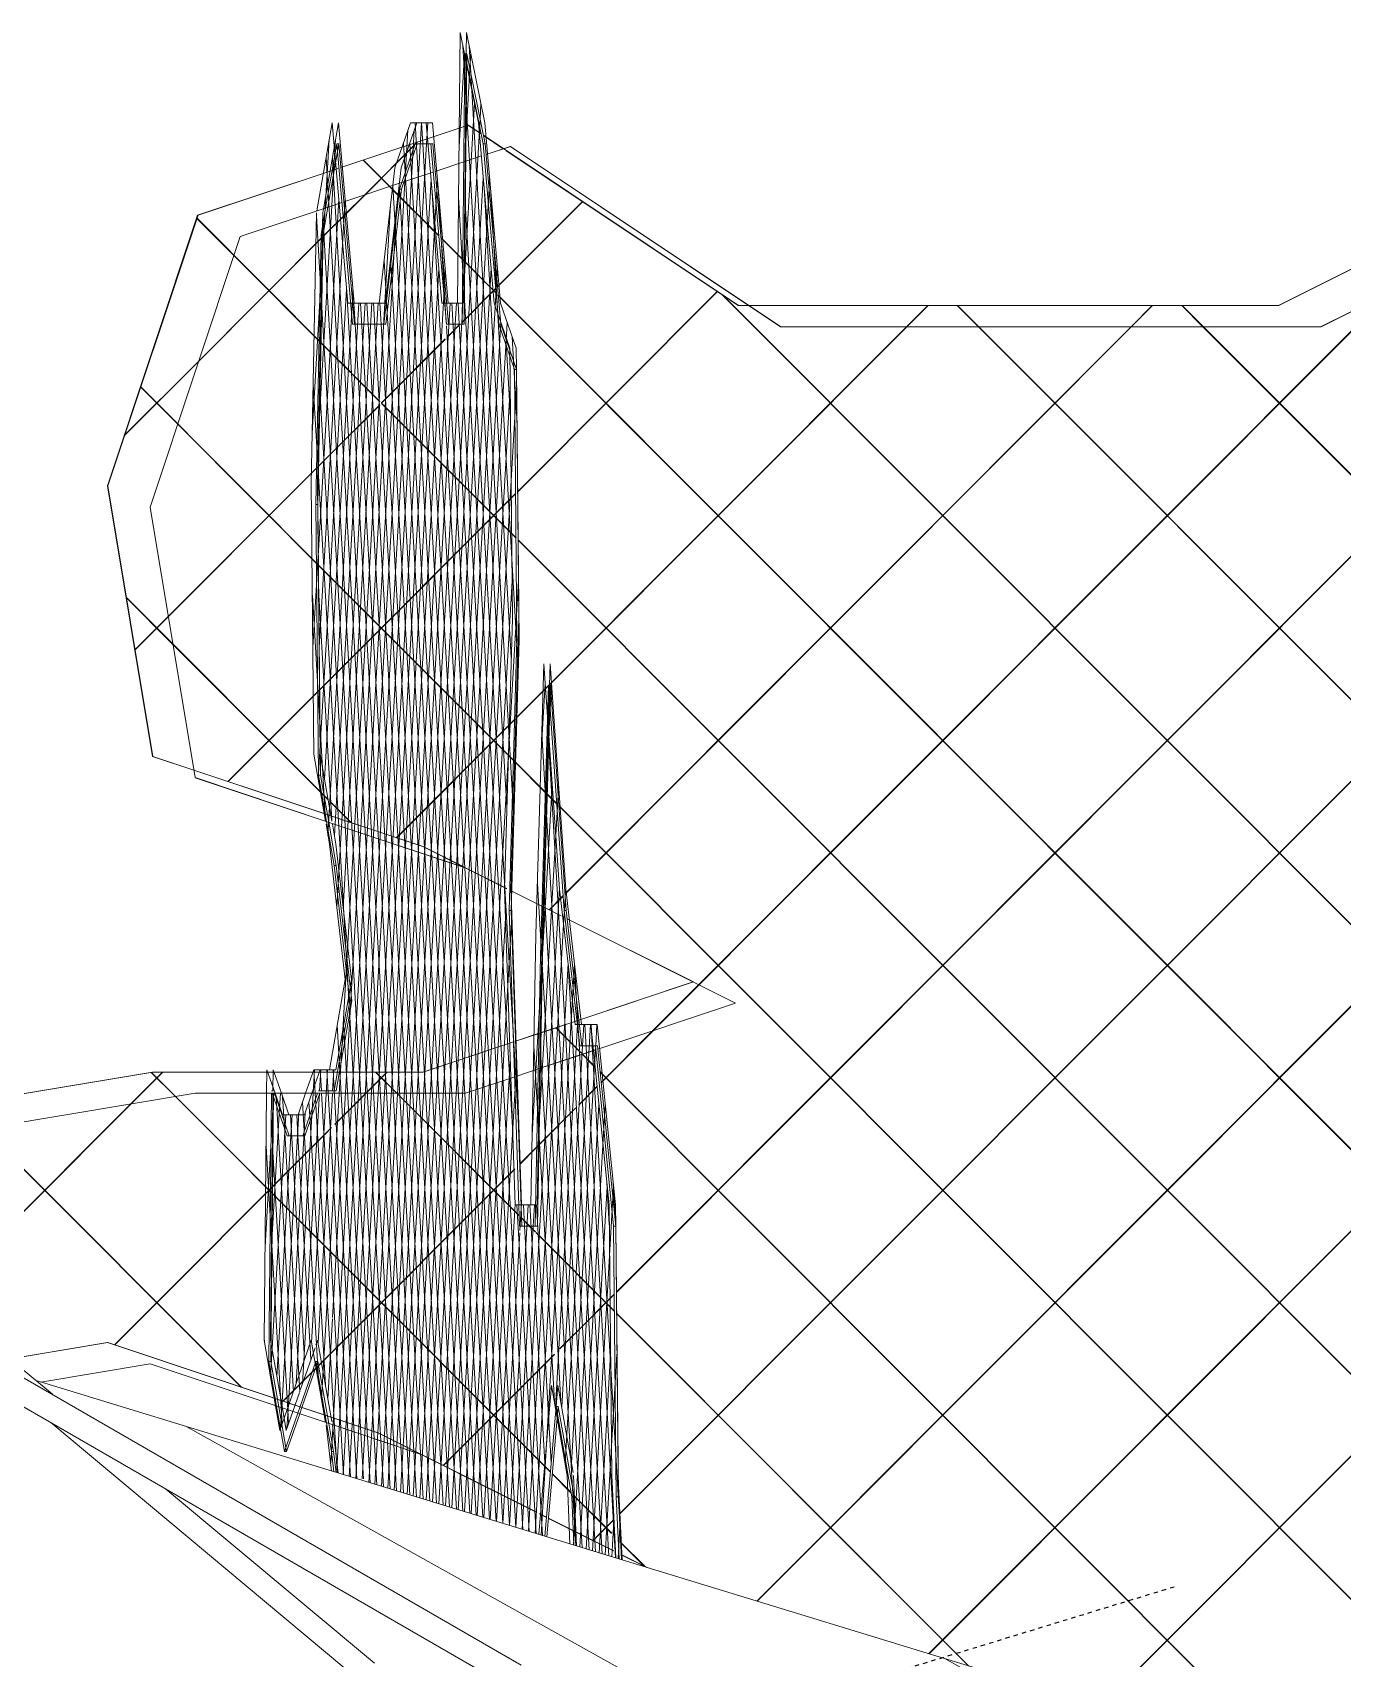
# Model space of a CAD drawing. Header units: millimetres. Extents: x -12186 to 152825, y -4386 to 9463.
# Drawn here: x 52088 to 52545, y 5432 to 5999 of the extents above; entities that cross this region are included whole.
import ezdxf

# ---------------------------------------------------------------- set-up
doc = ezdxf.new("R2010")
doc.units = ezdxf.units.MM
doc.linetypes.add('Dash 1_5mm', pattern=[3, 1.5, -1.5])
for name, color, linetype, lineweight in [('A-DETL', 90, 'Continuous', 5), ('A-ROOF-MCUT', 132, 'Continuous', 5), ('A-ROOF-OTLN', 132, 'Continuous', 9), ('A-ROOF-PATT', 132, 'Continuous', 9), ('G-IMPT', 8, 'Continuous', 5), ('L-PLNT', 71, 'Continuous', 5)]:
    doc.layers.add(name, color=color, linetype=linetype, lineweight=lineweight)

# ---------------------------------------------------------------- blocks, each defined once
blk = doc.blocks.new('SVA_Shades of Green Tree - Australian_Tree_based_on_Leopard_Tree_2901-1101184-Section B-B')
at = {"layer": 'G-IMPT'}
for p, q in [((4759.67, 5728.94), (4744.29, 5994.54)), ((4747.06, 5985.01), (4746.51, 5994.54)), ((4742.97, 5959.45), (4744.85, 5991.81)), ((4745.5, 5991.76), (4744.66, 5904.8)), ((4746.75, 5986.51), (4747.06, 5991.81)), ((4745.19, 5959.45), (4746.75, 5986.51)), ((4761.89, 5728.94), (4747.06, 5985.01)), ((4720.38, 5490.8), (4748.38, 5974.38)), ((4750.29, 5969.09), (4750.59, 5974.38)), ((4744.71, 5966.41), (4701.76, 5952.08)), ((4744.71, 5966.37), (4701.76, 5952.04)), ((4702.52, 5496.26), (4729.83, 5967.7)), ((4722.55, 5490.14), (4750.29, 5969.09)), ((4755.93, 5479.93), (4727.68, 5967.7)), ((4730.32, 5960.31), (4729.89, 5967.7)), ((4731.61, 5960.31), (4732.04, 5967.7)), ((4746.17, 5966.86), (4744.71, 5966.37)), ((4746.04, 5966.86), (4744.71, 5966.41)), ((4750.62, 5963.8), (4746.04, 5966.86)), ((4750.6, 5963.9), (4746.17, 5966.86)), ((4798.83, 5482.35), (5282.53, 5966.86)), ((4696.31, 5937.91), (4697.69, 5961.84)), ((4698.21, 5500.23), (4725.13, 5965.07)), ((4699.58, 5956.1), (4699.91, 5961.84)), ((4703.2, 5935.55), (4727.68, 5960.08)), ((4704.7, 5495.6), (4731.61, 5960.31)), ((4709.98, 5942.47), (4728.47, 5961)), ((4751.3, 5481.35), (4723.55, 5960.53)), ((4726.05, 5955.72), (4725.77, 5960.53)), ((4726.96, 5958.34), (4727.35, 5965.07)), ((4758.18, 5479.25), (4730.32, 5960.31)), ((4758.37, 5958.63), (4751.47, 5963.23)), ((4797.85, 5559.79), (5201.61, 5964.23)), ((4723.56, 5489.83), (4696.59, 5955.51)), ((4698.57, 5938.66), (4699.58, 5956.1)), ((4698.97, 5952.64), (4698.81, 5955.51)), ((4700.43, 5500.23), (4726.96, 5958.34)), ((4718.74, 5945.4), (4709.49, 5954.66)), ((4721.91, 5942.35), (4709.62, 5954.66)), ((4753.56, 5480.66), (4726.05, 5955.72)), ((4840.28, 5903.95), (4759.38, 5957.95)), ((4798.83, 5482.47), (5275.02, 5959.46)), ((4725.81, 5489.14), (4698.97, 5952.64)), ((4701.04, 5951.84), (4699.79, 5951.42)), ((4701.05, 5951.8), (4699.79, 5951.38)), ((4724.84, 5489.44), (4751.41, 5948.37)), ((4753.42, 5944.74), (4753.63, 5948.37)), ((4797.84, 5559.92), (5189.65, 5952.38)), ((4706.99, 5494.9), (4733.23, 5947.99)), ((4709.19, 5494.71), (4735.23, 5944.37)), ((4721.9, 5942.23), (4718.74, 5945.4)), ((4746.68, 5482.76), (4719.86, 5945.8)), ((4722.15, 5944.58), (4722.08, 5945.8)), ((4748.93, 5482.07), (4722.15, 5944.58)), ((4727.01, 5488.77), (4753.42, 5944.74)), ((4760.55, 5478.52), (4733.64, 5943.26)), ((4735.23, 5944.37), (4735.44, 5947.99)), ((4736.9, 5925.18), (4735.85, 5943.26)), ((4761.19, 5781.21), (4751.69, 5945.16)), ((4754.96, 5927.07), (4753.91, 5945.16)), ((4846.84, 5452.14), (5341.01, 5947.14)), ((4846.94, 5452.11), (5341.14, 5947.14)), ((4691.76, 5859.42), (4696.31, 5937.91)), ((4693.98, 5859.42), (4698.57, 5938.66)), ((4695.71, 5937.71), (4695.46, 5936.25)), ((4696.58, 5864.26), (4701.03, 5941.03)), ((4696.58, 5550.55), (4719.08, 5939.08)), ((4698.8, 5864.26), (4703.03, 5937.41)), ((4703.03, 5937.41), (4703.24, 5941.03)), ((4703.19, 5935.67), (4709.98, 5942.47)), ((4721.06, 5934.99), (4721.3, 5939.08)), ((4732.65, 5931.46), (4721.9, 5942.23)), ((4735.88, 5928.36), (4721.91, 5942.35)), ((4761.59, 5617.36), (4742.8, 5941.82)), ((4763.51, 5622.46), (4745.02, 5941.82)), ((4756.39, 5910.54), (4785.99, 5940.19)), ((4756.4, 5910.42), (4786.12, 5940.19)), ((4792.55, 5632.91), (5097.36, 5938.23)), ((4664.43, 5921.37), (4651.45, 5934.37)), ((4697.36, 5888.51), (4651.58, 5934.37)), ((4693.25, 5936.25), (4691.42, 5841.89)), ((4696.58, 5877.22), (4693.23, 5935.22)), ((4695.46, 5936.25), (4695.38, 5931.94)), ((4695.57, 5933.03), (4695.44, 5935.22)), ((4698.8, 5877.22), (4695.57, 5933.03)), ((4697.24, 5929.71), (4702.51, 5934.99)), ((4697.36, 5929.71), (4702.52, 5934.87)), ((4698.82, 5550.97), (4721.06, 5934.99)), ((4626.35, 5858.57), (4697.36, 5929.71)), ((4652.19, 5884.59), (4697.24, 5929.71)), ((4735.9, 5928.22), (4732.79, 5931.33)), ((4744.26, 5919.97), (4736.69, 5927.55)), ((4744.26, 5919.84), (4736.7, 5927.41)), ((4763.4, 5781.21), (4754.96, 5927.07)), ((4697.24, 5888.51), (4664.43, 5921.37)), ((4738.47, 5897.98), (4736.9, 5925.18)), ((4711.45, 5493.53), (4735.95, 5916.62)), ((4742.05, 5484.18), (4716.83, 5919.67)), ((4719.13, 5918.3), (4719.05, 5919.67)), ((4744.31, 5483.49), (4719.13, 5918.3)), ((4729.3, 5488.07), (4754.14, 5917)), ((4737.96, 5913), (4738.17, 5916.62)), ((4755.84, 5908.36), (4744.26, 5919.97)), ((4755.86, 5908.22), (4744.26, 5919.84)), ((4756.14, 5913.38), (4756.35, 5917)), ((4906.83, 5433.8), (5388, 5915.78)), ((4906.93, 5433.77), (5388.13, 5915.78)), ((4696.58, 5785.83), (4703.76, 5909.67)), ((4705.76, 5906.05), (4705.97, 5909.67)), ((4713.63, 5492.87), (4737.96, 5913)), ((4731.48, 5487.41), (4756.14, 5913.38)), ((4744.12, 5898.12), (4755.72, 5909.74)), ((4744.14, 5898.26), (4755.71, 5909.86)), ((4763.41, 5839.01), (4833.11, 5908.82)), ((4763.41, 5839.14), (4832.98, 5908.82)), ((4697.26, 5719.16), (4708.02, 5904.8)), ((4698.8, 5785.83), (4705.76, 5906.05)), ((4700.35, 5694.06), (4712.56, 5904.8)), ((4728.18, 5488.42), (4703.85, 5908.53)), ((4706.71, 5897.4), (4706.07, 5908.53)), ((4732.81, 5487), (4708.61, 5904.8)), ((4709.8, 5897.4), (4710.23, 5904.8)), ((4711.26, 5897.4), (4710.83, 5904.8)), ((4737.43, 5485.59), (4713.15, 5904.8)), ((4714.34, 5897.4), (4714.77, 5904.8)), ((4715.8, 5897.4), (4715.37, 5904.8)), ((4715.91, 5492.17), (4739.81, 5904.8)), ((4765.17, 5477.11), (4740.41, 5904.8)), ((4741.59, 5897.4), (4742.02, 5904.8)), ((4743.05, 5897.4), (4742.62, 5904.8)), ((5371.41, 5291.76), (4756.65, 5907.55)), ((5371.22, 5291.82), (4756.66, 5907.41)), ((4774.4, 5771.59), (4906.54, 5903.95)), ((4779.91, 5698.68), (4984.84, 5903.95)), ((4826.56, 5667.1), (5067.63, 5908.59)), ((5483.92, 5257.37), (4834.69, 5907.68)), ((5484.1, 5257.31), (4834.82, 5907.68)), ((4844.05, 5903.95), (4840.28, 5903.95)), ((4899.03, 5896.56), (4906.41, 5903.95)), ((4924.09, 5896.56), (4916.71, 5903.95)), ((5596.79, 5222.86), (4916.84, 5903.95)), ((4966.92, 5415.43), (5454.62, 5903.95)), ((4977.33, 5896.56), (4984.71, 5903.95)), ((5002.39, 5896.56), (4995.01, 5903.95)), ((5709.49, 5188.4), (4995.14, 5903.95)), ((4699.48, 5719.16), (4709.8, 5897.4)), ((4702.57, 5694.06), (4714.34, 5897.4)), ((4730.44, 5487.73), (4706.71, 5897.4)), ((4735.06, 5486.31), (4711.26, 5897.4)), ((4739.69, 5484.9), (4715.8, 5897.4)), ((4718.09, 5491.5), (4741.59, 5897.4)), ((4733.76, 5486.71), (4757.58, 5897.96)), ((4739.03, 5893.14), (4743.28, 5897.4)), ((4739.04, 5893.03), (4743.41, 5897.4)), ((4767.43, 5476.42), (4743.05, 5897.4)), ((4759.44, 5891.91), (4759.79, 5897.96)), ((4715.91, 5869.99), (4738.17, 5892.28)), ((4715.91, 5869.86), (4738.16, 5892.14)), ((4735.94, 5486.05), (4759.44, 5891.91)), ((4762.8, 5477.83), (4738.53, 5896.91)), ((4760.9, 5864.53), (4759.25, 5893.16)), ((4761.95, 5884.69), (4761.46, 5893.16)), ((4763.13, 5760.43), (4899.03, 5896.56)), ((4779.9, 5698.8), (4977.33, 5896.56)), ((5596.61, 5222.91), (4924.09, 5896.56)), ((4966.82, 5415.46), (5447.11, 5896.56)), ((5709.3, 5188.46), (5002.39, 5896.56)), ((4705.2, 5880.53), (4697.24, 5888.51)), ((4705.21, 5880.66), (4697.36, 5888.51)), ((4626.22, 5858.57), (4652.19, 5884.59)), ((4763.12, 5864.53), (4761.95, 5884.69)), ((4763.79, 5794.71), (4762.95, 5881.68)), ((4644.85, 5862.55), (4631.87, 5875.56)), ((4697.36, 5810.08), (4632, 5875.56)), ((4696.58, 5798.79), (4692.09, 5876.4)), ((4698.8, 5798.79), (4694.3, 5876.4)), ((4718.94, 5491.24), (4696.58, 5877.22)), ((4721.19, 5490.55), (4698.8, 5877.22)), ((4715.36, 5870.49), (4705.71, 5880.16)), ((4715.35, 5870.37), (4705.71, 5880.03)), ((4738.23, 5485.35), (4760.8, 5875.17)), ((4740.4, 5484.68), (4763.02, 5875.17)), ((4697.36, 5851.28), (4715.29, 5869.24)), ((4697.39, 5851.43), (4715.3, 5869.37)), ((4762.83, 5822.94), (4715.91, 5869.93)), ((4762.83, 5822.81), (4715.91, 5869.81)), ((4691.98, 5784.68), (4696.58, 5864.26)), ((4694.19, 5784.68), (4698.8, 5864.26)), ((4697.24, 5810.08), (4644.85, 5862.55)), ((4630.04, 5783.84), (4697.36, 5851.28)), ((4641.58, 5795.53), (4697.39, 5851.43)), ((4691.42, 5841.89), (4692.33, 5747.53)), ((4697.24, 5772.85), (4762.68, 5838.41)), ((4705.32, 5780.82), (4762.68, 5838.28)), ((5258.72, 5326.22), (4763.57, 5822.19)), ((5258.53, 5326.27), (4763.58, 5822.06)), ((4761.95, 5745.26), (4697.24, 5810.08)), ((4761.96, 5745.38), (4697.36, 5810.08)), ((4742.69, 5483.98), (4761.45, 5807.95)), ((4744.87, 5483.32), (4763.67, 5807.95)), ((4643.2, 5785.78), (4626.86, 5802.15)), ((4697.36, 5731.65), (4626.99, 5802.15)), ((4696.35, 5724.44), (4691.8, 5802.99)), ((4698.56, 5724.44), (4694.01, 5802.99)), ((4629.91, 5783.84), (4641.58, 5795.53)), ((4714.31, 5492.66), (4696.58, 5798.79)), ((4716.57, 5491.97), (4698.8, 5798.79)), ((4761.06, 5700.35), (4763.79, 5794.71)), ((4697.24, 5731.65), (4643.2, 5785.78)), ((4693.86, 5738.76), (4696.58, 5785.83)), ((4696.07, 5738.76), (4698.8, 5785.83)), ((4697.36, 5772.85), (4704.25, 5779.75)), ((4662.36, 5737.92), (4697.24, 5772.85)), ((4662.49, 5737.92), (4697.36, 5772.85)), ((4763.13, 5760.3), (4774.13, 5771.31)), ((4771.62, 5748.35), (4773, 5772.03)), ((4774.51, 5771.59), (4771.99, 5684.63)), ((4773.84, 5748.35), (4775.03, 5768.92)), ((4775.03, 5768.92), (4775.21, 5772.03)), ((4721.09, 5718.32), (4762.37, 5759.67)), ((4721.22, 5718.32), (4762.37, 5759.54)), ((4788.29, 5470.04), (4771.81, 5754.68)), ((4790.55, 5469.35), (4774.02, 5754.68)), ((4692.33, 5747.53), (4696.4, 5724.12)), ((4773.02, 5734.17), (4762.67, 5744.54)), ((4773.03, 5734.29), (4762.68, 5744.66)), ((4650.51, 5741.88), (4697.24, 5726.28)), ((4768.43, 5614.74), (4775.47, 5736.39)), ((4770.64, 5614.74), (4777.51, 5733.28)), ((4776.98, 5730.2), (4773.02, 5734.17)), ((4776.97, 5730.34), (4773.03, 5734.29)), ((4777.51, 5733.28), (4777.69, 5736.39)), ((4705.1, 5723.9), (4698.28, 5730.74)), ((4705.1, 5723.77), (4698.28, 5730.6)), ((5146.02, 5360.67), (4777.77, 5729.54)), ((5145.84, 5360.73), (4777.78, 5729.41)), ((4698.52, 5725.9), (4730.46, 5715.24)), ((4698.8, 5723.08), (4700.02, 5716.08)), ((4700.02, 5716.08), (4705.48, 5668.9)), ((4730.46, 5715.24), (4759.62, 5700.64)), ((4761.24, 5695), (4761.06, 5700.35)), ((4761.37, 5699.76), (4771.87, 5694.5)), ((4761.37, 5699.7), (4771.87, 5694.44)), ((4765, 5477.16), (4777.95, 5700.75)), ((4783.67, 5471.45), (4770.29, 5702.4)), ((4785.92, 5470.76), (4772.51, 5702.4)), ((4779.99, 5697.64), (4780.17, 5700.75)), ((4771.87, 5694.5), (4778.62, 5691.13)), ((4771.87, 5694.44), (4778.59, 5691.08)), ((4774.35, 5693.24), (4779.21, 5698.11)), ((4774.45, 5693.21), (4779.22, 5697.99)), ((4779.71, 5692.96), (4779.99, 5697.64)), ((4747.15, 5482.62), (4759.18, 5690.29)), ((4749.33, 5481.95), (4761.31, 5688.9)), ((4761.31, 5688.9), (4761.39, 5690.29)), ((4767.18, 5476.49), (4779.67, 5692.14)), ((4780.65, 5690.05), (4824.57, 5668.06)), ((4771.99, 5684.63), (4770.17, 5590.27)), ((4769.47, 5475.8), (4780.97, 5674.51)), ((4792.91, 5468.63), (4781.01, 5674.18)), ((4782.94, 5670.26), (4783.19, 5674.51)), ((4783.96, 5661.44), (4783.23, 5674.18)), ((4705.48, 5668.9), (4704.6, 5663.8)), ((4771.64, 5475.13), (4782.94, 5670.26)), ((4824.57, 5668.06), (4784.74, 5654.76)), ((4810.48, 5651.01), (4826.56, 5667.1)), ((4784.95, 5644.41), (4783.96, 5661.44)), ((4784.03, 5654.53), (4770.85, 5650.13)), ((4784.03, 5654.48), (4770.85, 5650.08)), ((4709.65, 5494.71), (4700.49, 5652.92)), ((4702.87, 5650.05), (4702.7, 5652.92)), ((4711.94, 5493.38), (4702.87, 5650.05)), ((4770.85, 5650.13), (4762.69, 5647.4)), ((4770.85, 5650.08), (4762.69, 5647.36)), ((4776.56, 5519.81), (4784.28, 5653.17)), ((4784.91, 5643.83), (4776.68, 5652.07)), ((4784.92, 5643.95), (4776.81, 5652.07)), ((4779.96, 5500.21), (4788.82, 5653.17)), ((4786.07, 5645.78), (4786.49, 5653.17)), ((4797.54, 5467.21), (4786.77, 5653.17)), ((4789.41, 5645.78), (4788.98, 5653.17)), ((4790.61, 5645.78), (4791.04, 5653.17)), ((4792.54, 5633.03), (4810.48, 5651.01)), ((4761.96, 5647.16), (4730.33, 5636.6)), ((4761.96, 5647.12), (4730.46, 5636.6)), ((4776.21, 5521.82), (4769.03, 5645.81)), ((4778.42, 5521.82), (4771.24, 5645.81)), ((4778.77, 5519.81), (4786.07, 5645.78)), ((4782.18, 5500.21), (4790.55, 5644.8)), ((4795.17, 5467.94), (4785, 5643.53)), ((4790.14, 5638.72), (4785.01, 5643.87)), ((4790.13, 5638.6), (4785.93, 5642.81)), ((4798.6, 5487.08), (4789.41, 5645.78)), ((4530.44, 5527.21), (4639.64, 5636.6)), ((4628.37, 5625.44), (4639.51, 5636.6)), ((4644.06, 5628.06), (4635.61, 5636.52)), ((4697.36, 5574.8), (4635.74, 5636.52)), ((4692.06, 5629.21), (4692.53, 5637.45)), ((4692.78, 5629.21), (4692.31, 5637.37)), ((4694.32, 5630.05), (4694.75, 5637.45)), ((4694.94, 5630.05), (4694.52, 5637.37)), ((4696.58, 5628.97), (4697.07, 5637.45)), ((4705.06, 5495.48), (4696.84, 5637.45)), ((4698.86, 5630.05), (4699.29, 5637.45)), ((4699.46, 5630.45), (4699.06, 5637.45)), ((4699.7, 5618.34), (4717.94, 5636.6)), ((4730.46, 5636.6), (4700.53, 5636.6)), ((4730.33, 5636.6), (4700.53, 5636.6)), ((4710.43, 5629.21), (4717.81, 5636.6)), ((4721.21, 5629.21), (4713.83, 5636.6)), ((4763.77, 5586.71), (4713.96, 5636.6)), ((4751.61, 5481.25), (4760.83, 5640.39)), ((4753.79, 5480.59), (4762.96, 5639)), ((4762.96, 5639), (4763.04, 5640.39)), ((5033.33, 5395.12), (4792.17, 5636.69)), ((5033.15, 5395.18), (4792.18, 5636.55)), ((4784.68, 5625.16), (4791.16, 5631.65)), ((4784.68, 5625.03), (4791.17, 5631.53)), ((4530.31, 5527.21), (4628.37, 5625.44)), ((4667.08, 5526.7), (4568.63, 5625.32)), ((4697.24, 5574.8), (4644.06, 5628.06)), ((4675.85, 5629.21), (4675.02, 5543.09)), ((4675.34, 5575.84), (4678.43, 5629.21)), ((4678.06, 5628.52), (4677.24, 5543.37)), ((4681.4, 5621.72), (4678.8, 5629.21)), ((4685.18, 5525.13), (4679.22, 5627.98)), ((4680.35, 5624.07), (4680.64, 5629.21)), ((4683.62, 5621.72), (4681.01, 5629.21)), ((4681.93, 5619.52), (4681.44, 5627.98)), ((4686.2, 5528.06), (4692.06, 5629.21)), ((4689.47, 5629.21), (4686.87, 5621.72)), ((4688.41, 5528.06), (4694.27, 5629.21)), ((4694.12, 5527.55), (4688.41, 5626.17)), ((4691.68, 5629.21), (4689.08, 5621.72)), ((4690.91, 5621.36), (4690.63, 5626.17)), ((4691.56, 5542.28), (4696.58, 5628.97)), ((4696.58, 5563.51), (4692.78, 5629.21)), ((4693.78, 5542.28), (4698.8, 5628.97)), ((4698.8, 5563.51), (4694.99, 5629.21)), ((4707.32, 5494.8), (4699.46, 5630.45)), ((4699.7, 5618.46), (4710.43, 5629.21)), ((4763.78, 5586.57), (4721.21, 5629.21)), ((4782.85, 5471.7), (4791.75, 5625.23)), ((4793.73, 5621.26), (4793.96, 5625.23)), ((4677.24, 5530.31), (4682.54, 5621.72)), ((4677.55, 5575.84), (4680.35, 5624.07)), ((4681.16, 5519.52), (4687.12, 5622.46)), ((4686.87, 5621.72), (4681.4, 5621.72)), ((4687.4, 5525.13), (4681.93, 5619.52)), ((4689.08, 5621.72), (4683.62, 5621.72)), ((4689.07, 5536.33), (4684.13, 5621.72)), ((4684.32, 5614.33), (4684.75, 5621.72)), ((4686.77, 5614.33), (4686.34, 5621.72)), ((4688.95, 5615.72), (4689.34, 5622.46)), ((4696.34, 5527.55), (4690.91, 5621.36)), ((4763.81, 5617.36), (4763.51, 5622.46)), ((4770.08, 5610.54), (4783.63, 5624.1)), ((4770.08, 5610.41), (4783.62, 5623.97)), ((4785.03, 5471.04), (4793.73, 5621.26)), ((4666.95, 5526.7), (4576.95, 5616.86)), ((4622.8, 5541.44), (4697.24, 5616)), ((4622.93, 5541.44), (4697.36, 5616)), ((4679.46, 5530.31), (4684.32, 5614.33)), ((4683.33, 5518.8), (4688.95, 5615.72)), ((4691.29, 5536.33), (4686.77, 5614.33)), ((4697.24, 5616), (4698.53, 5617.29)), ((4680.96, 5519.59), (4675.68, 5610.81)), ((4683.22, 5518.84), (4677.89, 5610.81)), ((4764.1, 5604.55), (4770.08, 5610.54)), ((4764.11, 5604.42), (4770.08, 5610.41)), ((4697.24, 5537.57), (4762.46, 5602.9)), ((4697.36, 5537.57), (4762.47, 5602.78)), ((4795.36, 5583.32), (4794.51, 5597.98)), ((4797.57, 5583.32), (4796.72, 5597.98)), ((4787.32, 5470.34), (4794.64, 5596.72)), ((4789.49, 5469.67), (4796.62, 5592.75)), ((4796.62, 5592.75), (4796.85, 5596.72)), ((4756.08, 5479.89), (4762.48, 5590.49)), ((4760.54, 5478.52), (4767.01, 5590.27)), ((4769.8, 5475.69), (4763.16, 5590.27)), ((4764.17, 5581.39), (4764.62, 5589.1)), ((4764.62, 5589.1), (4764.7, 5590.49)), ((4767.6, 5582.87), (4764.73, 5585.75)), ((4765.8, 5582.87), (4765.38, 5590.27)), ((4772.91, 5500.44), (4767.7, 5590.27)), ((4768.8, 5582.87), (4769.23, 5590.27)), ((4775.12, 5500.44), (4769.92, 5590.27)), ((4758.25, 5479.22), (4764.12, 5580.53)), ((4762.72, 5477.86), (4768.8, 5582.87)), ((4767.47, 5582.87), (4765.17, 5585.18)), ((4772.05, 5475), (4765.8, 5582.87)), ((4769.58, 5580.76), (4767.47, 5582.87)), ((4769.58, 5580.89), (4767.6, 5582.87)), ((4797.17, 5553.25), (4769.81, 5580.66)), ((4797.17, 5553.12), (4769.82, 5580.52)), ((4798.42, 5495.91), (4797.58, 5582.87)), ((4774.85, 5497.05), (4697.24, 5574.8)), ((4774.86, 5497.17), (4697.36, 5574.8)), ((4700.44, 5496.9), (4696.58, 5563.51)), ((4702.7, 5496.21), (4698.8, 5563.51)), ((4778.15, 5540.06), (4797.11, 5559.06)), ((4783.29, 5545.34), (4797.11, 5559.18)), ((4920.64, 5429.58), (4797.92, 5552.51)), ((4920.45, 5429.63), (4797.92, 5552.38)), ((4694.97, 5522.68), (4696.58, 5550.55)), ((4697.18, 5522.68), (4698.8, 5550.55)), ((4526.14, 5526.52), (4620.38, 5542.25)), ((4620.38, 5542.25), (4697.24, 5516.6)), ((4675.02, 5543.09), (4678.99, 5520.25)), ((4675.07, 5542.8), (4675.03, 5543.59)), ((4677.29, 5542.8), (4677.24, 5543.59)), ((4677.24, 5543.09), (4681.34, 5519.46)), ((4685.96, 5527.36), (4691.42, 5543.09)), ((4691.42, 5543.09), (4696.4, 5514.44)), ((4693.07, 5541.47), (4693.49, 5542.66)), ((4693.64, 5543.09), (4698.56, 5514.77)), ((4778.16, 5540.2), (4783.27, 5545.31)), ((4681.53, 5521.84), (4697.24, 5537.57)), ((4681.66, 5521.84), (4697.36, 5537.57)), ((4737.44, 5499.41), (4776.2, 5538.24)), ((4737.54, 5499.38), (4776.21, 5538.12)), ((4791.78, 5468.97), (4795.79, 5538.25)), ((4793.96, 5468.31), (4798.01, 5538.25)), ((4683.02, 5518.9), (4685.96, 5527.36)), ((4685, 5518.24), (4687.31, 5524.9)), ((4776.82, 5519.97), (4777.46, 5527.36)), ((4777.46, 5527.36), (4782.75, 5496.95)), ((4680.75, 5512.38), (4681.16, 5519.52)), ((4681.29, 5513.93), (4680.96, 5519.59)), ((4681.34, 5519.46), (4682.7, 5511.64)), ((4682.7, 5511.64), (4685, 5518.24)), ((4682.96, 5512.38), (4683.33, 5518.8)), ((4683.5, 5513.93), (4683.22, 5518.84)), ((4772.89, 5474.75), (4776.82, 5519.97)), ((4697.36, 5516.6), (4714.75, 5510.79)), ((4698.8, 5513.4), (4699.1, 5511.64)), ((4699.1, 5511.64), (4700.83, 5496.78)), ((4714.75, 5510.79), (4769.86, 5483.21)), ((4782.08, 5489.81), (4775.53, 5496.37)), ((4782.05, 5489.97), (4775.54, 5496.49)), ((4782.93, 5495.91), (4783.87, 5471.39)), ((4798.47, 5494.71), (4798.42, 5495.91)), ((4799.83, 5466.51), (4798.47, 5494.7)), ((4796.18, 5475.68), (4783.37, 5488.52)), ((4796.2, 5475.8), (4783.5, 5488.52)), ((4799.79, 5466.52), (4798.6, 5487.08)), ((4771, 5482.63), (4773.49, 5481.39)), ((4771, 5482.57), (4773.48, 5481.33)), ((4774.19, 5481.03), (4782.76, 5476.75)), ((4774.19, 5480.97), (4782.76, 5476.68)), ((4789.62, 5473.25), (4796.78, 5480.42)), ((4789.75, 5473.25), (4796.76, 5480.27)), ((4796.24, 5467.61), (4796.96, 5480.08)), ((4798.42, 5466.94), (4799.05, 5477.83)), ((4799.05, 5477.83), (4799.18, 5480.08)), ((4782.76, 5476.75), (4796.89, 5469.67)), ((4782.76, 5476.68), (4796.88, 5469.61)), ((4807.73, 5464.25), (4799.3, 5472.69)), ((4807.52, 5464.32), (4799.3, 5472.56)), ((4799.51, 5468.36), (4808.5, 5463.86)), ((4799.51, 5468.3), (4808.17, 5463.96))]:
    blk.add_line(p, q, dxfattribs=at)
at = {"layer": 'G-IMPT', "flags": 128}
for points in [[(4797.59, 5467.2), (4796.2, 5495.91), (4795.29, 5590.27), (4788.91, 5653.17), (4783.45, 5653.17), (4777.98, 5700.35), (4772.51, 5778.99), (4769.78, 5684.63), (4767.96, 5590.27), (4762.49, 5590.27), (4758.85, 5700.35), (4761.58, 5794.71), (4760.67, 5889.07), (4755.2, 5904.8), (4749.73, 5967.7), (4743.36, 5999.16), (4742.45, 5904.8), (4736.98, 5904.8), (4731.51, 5967.7), (4726.05, 5967.7), (4720.58, 5951.98), (4715.11, 5904.8), (4704.18, 5904.8), (4698.71, 5967.7), (4693.36, 5936.93)], [(4762.95, 5881.68), (4762.88, 5889.07), (4757.42, 5904.8), (4751.95, 5967.7), (4745.57, 5999.16), (4745.5, 5991.76)], [(5939.87, 5589.43), (5845.63, 5589.43), (5782.8, 5699.51), (5829.92, 5793.87), (5814.22, 5888.23), (5719.98, 5903.95), (5625.74, 5966.86), (5515.79, 5998.31), (5500.09, 5903.95), (5405.85, 5903.95), (5311.61, 5966.86), (5217.37, 5966.86), (5123.13, 5951.13), (5028.89, 5903.95), (4840.41, 5903.95), (4751.45, 5963.33)], [(4744.11, 5904.8), (4739.19, 5904.8), (4733.73, 5967.7), (4728.26, 5967.7), (4722.79, 5951.98), (4717.33, 5904.8), (4706.39, 5904.8), (4700.93, 5967.7), (4695.71, 5937.71)], [(5322.55, 5959.46), (5311.48, 5966.86), (5217.24, 5966.86), (5123, 5951.13), (5028.76, 5903.95), (4844.05, 5903.95)], [(4698.7, 5951.06), (4651.8, 5935.41), (4620.38, 5841.05), (4636.09, 5746.69), (4650.51, 5741.88)], [(4698.69, 5951.01), (4651.93, 5935.41), (4620.51, 5841.05), (4636.22, 5746.69), (4697.36, 5726.28)], [(4695.38, 5931.94), (4693.64, 5841.89), (4694.55, 5747.53), (4698.61, 5724.16)], [(4797.58, 5582.87), (4797.5, 5590.27), (4791.13, 5653.17), (4785.66, 5653.17), (4780.19, 5700.35), (4774.73, 5778.99), (4774.51, 5771.59)], [(4696.58, 5723.08), (4697.8, 5716.08), (4703.27, 5668.9), (4697.8, 5637.45), (4692.33, 5637.45), (4689.47, 5629.21)], [(4697.24, 5726.28), (4730.33, 5715.24), (4759.63, 5700.57)], [(4769.69, 5590.27), (4764.7, 5590.27), (4761.24, 5695)], [(4780.64, 5690.11), (4824.7, 5668.06), (4784.74, 5654.72)], [(4704.6, 5663.8), (4700.02, 5637.45), (4694.55, 5637.45), (4691.68, 5629.21)], [(4700.53, 5636.6), (4636.09, 5636.6), (4541.85, 5620.88), (4447.61, 5620.88), (4353.37, 5636.6), (4337.66, 5542.25), (4352.9, 5537.16)], [(4700.53, 5636.6), (4636.22, 5636.6), (4541.98, 5620.88), (4447.74, 5620.88), (4353.5, 5636.6), (4337.79, 5542.25), (4432.03, 5510.79), (4526.27, 5526.52), (4620.51, 5542.25), (4697.36, 5516.6)], [(4678.8, 5629.21), (4675.93, 5637.45), (4675.85, 5629.21)], [(4681.01, 5629.21), (4678.15, 5637.45), (4678.08, 5630.05)], [(4687.61, 5525.74), (4688.17, 5527.36), (4692.74, 5540.5)], [(4770.73, 5475.41), (4775.25, 5527.36), (4780.71, 5495.91), (4781.63, 5472.08)], [(4678.99, 5520.25), (4680.49, 5511.64), (4683.02, 5518.9)], [(4696.58, 5513.4), (4696.89, 5511.64), (4698.53, 5497.48)], [(4697.24, 5516.6), (4714.62, 5510.79), (4769.86, 5483.14)]]:
    blk.add_lwpolyline(points, dxfattribs=at)
at = {"layer": 'L-PLNT'}
for p, q in [((4744.95, 5991.76), (4744.04, 5897.4)), ((4744.78, 5897.4), (4745.69, 5991.76)), ((4751.33, 5960.31), (4744.95, 5991.76)), ((4744.95, 5991.76), (4745.69, 5991.76)), ((4745.69, 5991.76), (4752.07, 5960.31)), ((4700.31, 5960.31), (4696.42, 5937.95)), ((4697.2, 5938.21), (4701.04, 5960.31)), ((4705.77, 5897.4), (4700.31, 5960.31)), ((4700.31, 5960.31), (4701.04, 5960.31)), ((4701.04, 5960.31), (4706.51, 5897.4)), ((4727.64, 5960.31), (4722.17, 5944.58)), ((4722.91, 5944.58), (4728.38, 5960.31)), ((4733.11, 5960.31), (4727.64, 5960.31)), ((4727.64, 5960.31), (4728.38, 5960.31)), ((4728.38, 5960.31), (4733.11, 5960.31)), ((4738.57, 5897.4), (4733.11, 5960.31)), ((4733.11, 5960.31), (4733.84, 5960.31)), ((4733.84, 5960.31), (4739.31, 5897.4)), ((4756.8, 5897.4), (4751.33, 5960.31)), ((4751.33, 5960.31), (4752.07, 5960.31)), ((4752.07, 5960.31), (4757.53, 5897.4)), ((4734.68, 5950.73), (4744.59, 5954.04)), ((4744.59, 5954.02), (4734.68, 5950.72)), ((4744.59, 5954.04), (4750.84, 5956.13)), ((4750.84, 5956.11), (4744.59, 5954.02)), ((4760.89, 5959.46), (4752.39, 5956.63)), ((4752.39, 5956.64), (4760.84, 5959.46)), ((4760.84, 5959.46), (4760.89, 5959.46)), ((4855.13, 5896.56), (4760.89, 5959.46)), ((4760.89, 5959.44), (4855.08, 5896.56)), ((4733.96, 5950.48), (4722.94, 5946.8)), ((4722.95, 5946.82), (4733.96, 5950.49)), ((4702.8, 5940.09), (4722.95, 5946.82)), ((4722.94, 5946.8), (4702.8, 5940.08)), ((4722.17, 5944.58), (4716.71, 5897.4)), ((4717.44, 5897.4), (4722.91, 5944.58)), ((4722.17, 5944.58), (4722.91, 5944.58)), ((5137.85, 5943.74), (5043.61, 5896.56)), ((5043.61, 5896.58), (5137.8, 5943.74)), ((4697.32, 5938.25), (4666.65, 5928.01)), ((4666.65, 5928.03), (4697.28, 5938.25)), ((4696.42, 5937.95), (4694.84, 5928.86)), ((4695.58, 5928.86), (4697.2, 5938.21)), ((4697.28, 5938.25), (4702.08, 5939.85)), ((4702.09, 5939.84), (4697.32, 5938.25)), ((4635.19, 5833.65), (4666.6, 5928.01)), ((4666.65, 5928.01), (4635.23, 5833.65)), ((4666.6, 5928.01), (4666.65, 5928.01)), ((4694.84, 5928.86), (4693.02, 5834.5)), ((4693.76, 5834.5), (4695.58, 5928.86)), ((4694.84, 5928.86), (4695.58, 5928.86)), ((4716.71, 5897.4), (4705.77, 5897.4)), ((4705.77, 5897.4), (4706.51, 5897.4)), ((4706.51, 5897.4), (4716.71, 5897.4)), ((4717.44, 5897.4), (4716.71, 5897.4)), ((4744.04, 5897.4), (4738.57, 5897.4)), ((4738.57, 5897.4), (4739.31, 5897.4)), ((4739.31, 5897.4), (4744.04, 5897.4)), ((4744.04, 5897.4), (4744.78, 5897.4)), ((4762.26, 5881.68), (4756.8, 5897.4)), ((4756.8, 5897.4), (4757.53, 5897.4)), ((4757.53, 5897.4), (4763, 5881.68)), ((4855.08, 5896.56), (4855.13, 5896.56)), ((5043.61, 5896.56), (4855.13, 5896.56)), ((4855.13, 5896.56), (5043.56, 5896.56)), ((5043.61, 5896.56), (5043.56, 5896.56)), ((4763.17, 5787.32), (4762.26, 5881.68)), ((4762.26, 5881.68), (4763, 5881.68)), ((4763, 5881.68), (4763.91, 5787.32)), ((4650.9, 5739.29), (4635.19, 5833.65)), ((4635.19, 5833.65), (4635.23, 5833.65)), ((4635.23, 5833.65), (4650.94, 5739.29)), ((4693.02, 5834.5), (4693.93, 5740.14)), ((4693.02, 5834.5), (4693.76, 5834.5)), ((4694.67, 5740.14), (4693.76, 5834.5)), ((4760.44, 5692.96), (4763.17, 5787.32)), ((4763.91, 5787.32), (4761.18, 5692.96)), ((4763.17, 5787.32), (4763.91, 5787.32)), ((4774.11, 5771.59), (4771.37, 5677.23)), ((4772.11, 5677.23), (4774.84, 5771.59)), ((4779.57, 5692.96), (4774.11, 5771.59)), ((4774.11, 5771.59), (4774.84, 5771.59)), ((4774.84, 5771.59), (4780.31, 5692.96)), ((4650.9, 5739.29), (4650.94, 5739.29)), ((4650.94, 5739.29), (4697.32, 5723.81)), ((4697.28, 5723.81), (4650.94, 5739.28)), ((4693.93, 5740.14), (4696.73, 5724.01)), ((4693.93, 5740.14), (4694.67, 5740.14)), ((4697.52, 5723.75), (4694.67, 5740.14)), ((4696.73, 5724.01), (4699.4, 5708.69)), ((4745.14, 5707.84), (4697.28, 5723.81)), ((4697.32, 5723.81), (4745.18, 5707.84)), ((4700.13, 5708.69), (4697.52, 5723.75)), ((4699.4, 5708.69), (4704.86, 5661.51)), ((4699.4, 5708.69), (4700.13, 5708.69)), ((4705.6, 5661.51), (4700.13, 5708.69)), ((4745.14, 5707.84), (4745.18, 5707.84)), ((4745.18, 5707.84), (4759.62, 5700.61)), ((4759.62, 5700.59), (4745.18, 5707.82)), ((4761.37, 5699.73), (4771.87, 5694.48)), ((4771.87, 5694.46), (4761.37, 5699.71)), ((4771.87, 5694.48), (4778.61, 5691.11)), ((4778.6, 5691.09), (4771.87, 5694.46)), ((4764.08, 5582.87), (4760.44, 5692.96)), ((4760.44, 5692.96), (4761.18, 5692.96)), ((4761.18, 5692.96), (4764.82, 5582.87)), ((4785.04, 5645.78), (4779.57, 5692.96)), ((4779.57, 5692.96), (4780.31, 5692.96)), ((4780.31, 5692.96), (4785.78, 5645.78)), ((4780.64, 5690.09), (4839.42, 5660.66)), ((4839.38, 5660.66), (4780.65, 5690.07)), ((4771.37, 5677.23), (4769.55, 5582.87)), ((4770.29, 5582.87), (4772.11, 5677.23)), ((4771.37, 5677.23), (4772.11, 5677.23)), ((4704.86, 5661.51), (4699.4, 5630.05)), ((4700.13, 5630.05), (4705.6, 5661.51)), ((4704.86, 5661.51), (4705.6, 5661.51)), ((4839.42, 5660.66), (4791.36, 5644.62)), ((4791.36, 5644.64), (4839.38, 5660.66)), ((4839.38, 5660.66), (4839.42, 5660.66)), ((4770.61, 5637.71), (4784.82, 5642.46)), ((4784.82, 5642.44), (4770.61, 5637.7)), ((4784.98, 5642.51), (4790.43, 5644.33)), ((4790.43, 5644.31), (4784.98, 5642.49)), ((4790.51, 5645.78), (4785.04, 5645.78)), ((4785.04, 5645.78), (4785.78, 5645.78)), ((4785.78, 5645.78), (4790.51, 5645.78)), ((4796.88, 5582.87), (4790.51, 5645.78)), ((4790.51, 5645.78), (4791.24, 5645.78)), ((4791.24, 5645.78), (4797.62, 5582.87)), ((4763.09, 5635.2), (4770.61, 5637.71)), ((4770.61, 5637.7), (4763.09, 5635.19)), ((4745.18, 5629.22), (4762.36, 5634.96)), ((4762.36, 5634.94), (4745.18, 5629.21)), ((4650.94, 5629.21), (4556.7, 5613.48)), ((4556.7, 5613.49), (4650.9, 5629.21)), ((4650.9, 5629.21), (4650.94, 5629.21)), ((4697.32, 5629.21), (4650.94, 5629.21)), ((4650.94, 5629.21), (4697.28, 5629.21)), ((4677.52, 5629.21), (4676.62, 5535.7)), ((4677.36, 5535.7), (4678.26, 5629.21)), ((4677.53, 5630.05), (4678.27, 5630.05)), ((4683, 5614.33), (4677.82, 5629.21)), ((4678.56, 5629.21), (4683.73, 5614.33)), ((4693.64, 5629.21), (4688.46, 5614.33)), ((4689.2, 5614.33), (4694.37, 5629.21)), ((4699.4, 5630.05), (4693.93, 5630.05)), ((4693.93, 5630.05), (4694.67, 5630.05)), ((4694.67, 5630.05), (4699.4, 5630.05)), ((4697.28, 5629.21), (4699.34, 5629.21)), ((4699.34, 5629.21), (4697.32, 5629.21)), ((4699.4, 5630.05), (4700.13, 5630.05)), ((4745.18, 5629.21), (4699.42, 5629.21)), ((4699.42, 5629.21), (4745.14, 5629.21)), ((4745.14, 5629.21), (4745.18, 5629.21)), ((4688.46, 5614.33), (4683, 5614.33)), ((4683, 5614.33), (4683.73, 5614.33)), ((4683.73, 5614.33), (4688.46, 5614.33)), ((4688.46, 5614.33), (4689.2, 5614.33)), ((4769.55, 5582.87), (4764.08, 5582.87)), ((4764.08, 5582.87), (4764.82, 5582.87)), ((4764.82, 5582.87), (4769.55, 5582.87)), ((4769.55, 5582.87), (4770.29, 5582.87)), ((4797.8, 5488.52), (4796.88, 5582.87)), ((4796.88, 5582.87), (4797.62, 5582.87)), ((4797.62, 5582.87), (4798.53, 5488.52)), ((4635.19, 5534.85), (4597.09, 5528.49)), ((4597.11, 5528.49), (4635.23, 5534.85)), ((4635.19, 5534.85), (4635.23, 5534.85)), ((4635.23, 5534.85), (4697.32, 5514.13)), ((4697.28, 5514.13), (4635.23, 5534.84)), ((4676.62, 5535.7), (4679.32, 5520.14)), ((4676.62, 5535.7), (4677.36, 5535.7)), ((4680.11, 5519.88), (4677.36, 5535.7)), ((4687.55, 5519.97), (4693.02, 5535.7)), ((4693.02, 5535.7), (4696.73, 5514.33)), ((4693.02, 5535.7), (4693.76, 5535.7)), ((4693.76, 5535.7), (4693.26, 5534.28)), ((4697.52, 5514.06), (4693.76, 5535.7)), ((4693.26, 5534.28), (4688.29, 5519.97)), ((4679.32, 5520.14), (4682.08, 5504.24)), ((4682.82, 5504.24), (4680.11, 5519.88)), ((4682.08, 5504.24), (4686.75, 5517.66)), ((4687.41, 5517.44), (4682.82, 5504.24)), ((4686.75, 5517.66), (4687.55, 5519.97)), ((4688.29, 5519.97), (4687.41, 5517.44)), ((4772.91, 5474.74), (4776.84, 5519.97)), ((4776.84, 5519.97), (4782.31, 5488.52)), ((4776.84, 5519.97), (4777.58, 5519.97)), ((4777.58, 5519.97), (4777.33, 5517.14)), ((4782.37, 5492.38), (4777.58, 5519.97)), ((4696.73, 5514.33), (4698.48, 5504.24)), ((4729.43, 5503.4), (4697.28, 5514.13)), ((4697.32, 5514.13), (4729.47, 5503.4)), ((4699.22, 5504.24), (4697.52, 5514.06)), ((4777.33, 5517.14), (4773.63, 5474.52)), ((4682.08, 5504.24), (4682.82, 5504.24)), ((4698.48, 5504.24), (4699.29, 5497.25)), ((4698.48, 5504.24), (4699.22, 5504.24)), ((4700.06, 5497.01), (4699.22, 5504.24)), ((4729.43, 5503.4), (4729.47, 5503.4)), ((4729.47, 5503.4), (4769.86, 5483.18)), ((4769.86, 5483.16), (4729.47, 5503.38)), ((4783.04, 5488.52), (4782.48, 5491.78)), ((4782.31, 5488.52), (4782.96, 5471.67)), ((4782.31, 5488.52), (4783.04, 5488.52)), ((4783.7, 5471.44), (4783.04, 5488.52)), ((4798.84, 5466.81), (4797.8, 5488.52)), ((4797.8, 5488.52), (4798.53, 5488.52)), ((4798.53, 5488.52), (4799.59, 5466.58)), ((4771, 5482.61), (4773.48, 5481.37)), ((4773.48, 5481.34), (4771, 5482.59)), ((4774.19, 5481.01), (4782.76, 5476.72)), ((4782.76, 5476.7), (4774.19, 5480.99)), ((4782.76, 5476.72), (4796.88, 5469.65)), ((4796.88, 5469.63), (4782.76, 5476.7)), ((4799.51, 5468.34), (4808.37, 5463.9)), ((4808.26, 5463.93), (4799.51, 5468.32))]:
    blk.add_line(p, q, dxfattribs=at)

msp = doc.modelspace()

# ---------------------------------------------------------------- hatches: boundary and pattern name
at = {"layer": 'A-ROOF-PATT', "lineweight": 5}
h = msp.add_hatch(dxfattribs=at)
h.set_pattern_fill('FP_37', color=256, style=0, pattern_type=2)
h.set_pattern_definition([(90, (52083.85, 5468.38), (-240.42, 1e-14), [])])
h.paths.add_polyline_path([(51960.11, 5402.95), (51970.72, 5402.95), (51970.72, 5429), (52072.93, 5514.38), (52032.98, 5491.32), (51960.11, 5430.44), (51960.11, 5418.3)])
h.paths.add_polyline_path([(52207.6, 5402.95), (52207.6, 5430.44), (52128.85, 5494.71), (52094.78, 5514.38), (52196.99, 5428.31), (52196.99, 5402.95)])
h.paths.add_polyline_path([(52072.03, 5523.94), (52083.85, 5530.76), (52095.33, 5524.23), (52083.85, 5533.82), (52078.53, 5529.37)])
h = msp.add_hatch(dxfattribs=at)
h.set_pattern_fill('FP_31', color=256, style=0, pattern_type=2)
h.set_pattern_definition([(150.841, (55405.014, 4491.617), (-119.3772, 0.0008), [])])
h.paths.add_polyline_path([(58726.17, 3452.47), (58596.6, 3539.62), (52089.62, 5529), (52095, 5524.33), (52263.48, 5428.31), (58604.85, 3489.56)])
h = msp.add_hatch(dxfattribs=at)
h.set_pattern_fill('FP_41', color=256, style=0, pattern_type=2)
h.set_pattern_definition([(123.795, (48879.92, 4479.42), (-308.4, 0.001), [])])
h.paths.add_polyline_path([(45649.35, 3457.59), (51960.11, 5387.18), (51939.63, 5393.45), (45638.19, 3466.9)])
h.paths.add_polyline_path([(52133.58, 5409.61), (52196.99, 5429), (52094.78, 5514.38), (52083.85, 5520.69), (52074.81, 5515.47), (52097.46, 5420.65), (52126.61, 5411.74)])
h = msp.add_hatch(dxfattribs=at)
h.set_pattern_fill('FP_30', color=256, style=0, pattern_type=2)
h.set_pattern_definition([(57.747, (55268.47, 4476.4), (-299.508, 0.002), [])])
h.paths.add_polyline_path([(58524.68, 3455.66), (58545.08, 3476.38), (52243.85, 5402.95), (52243.85, 5428.31), (52134.73, 5491.32), (52207.6, 5429), (52207.6, 5402.95), (52181.48, 5394.97), (58521.89, 3456.51)])
h.paths.add_polyline_path([(52009.58, 5402.1), (52083.85, 5424.81), (52097.46, 5420.65), (52074.81, 5515.47), (52072.93, 5514.38), (51970.72, 5428.31), (51970.72, 5413.99), (52007.12, 5402.86)])

# ---------------------------------------------------------------- linework, layer by layer
at = {"layer": 'A-DETL', "linetype": 'Dash 1_5mm', "lineweight": 25}
msp.add_line((52140.84, 5351.46), (52487.64, 5457.48), dxfattribs=at)
at = {"layer": 'A-ROOF-MCUT'}
for p, q in [((52258.85, 5429.73), (52083.85, 5530.76)), ((52083.85, 5520.69), (52243.85, 5428.31))]:
    msp.add_line(p, q, dxfattribs=at)
at = {"layer": 'A-ROOF-OTLN', "lineweight": 5}
for p, q in [((52095.33, 5524.23), (52083.85, 5533.82)), ((58596.6, 3539.62), (52089.62, 5529)), ((52094.78, 5514.38), (52196.99, 5429)), ((52207.6, 5430.44), (52134.73, 5491.32))]:
    msp.add_line(p, q, dxfattribs=at)

# ---------------------------------------------------------------- block references
at = {"layer": 'L-PLNT'}
msp.add_blockref('SVA_Shades of Green Tree - Australian_Tree_based_on_Leopard_Tree_2901-1101184-Section B-B', (47494.18, 0), dxfattribs=at)

doc.saveas('drawing.dxf')
